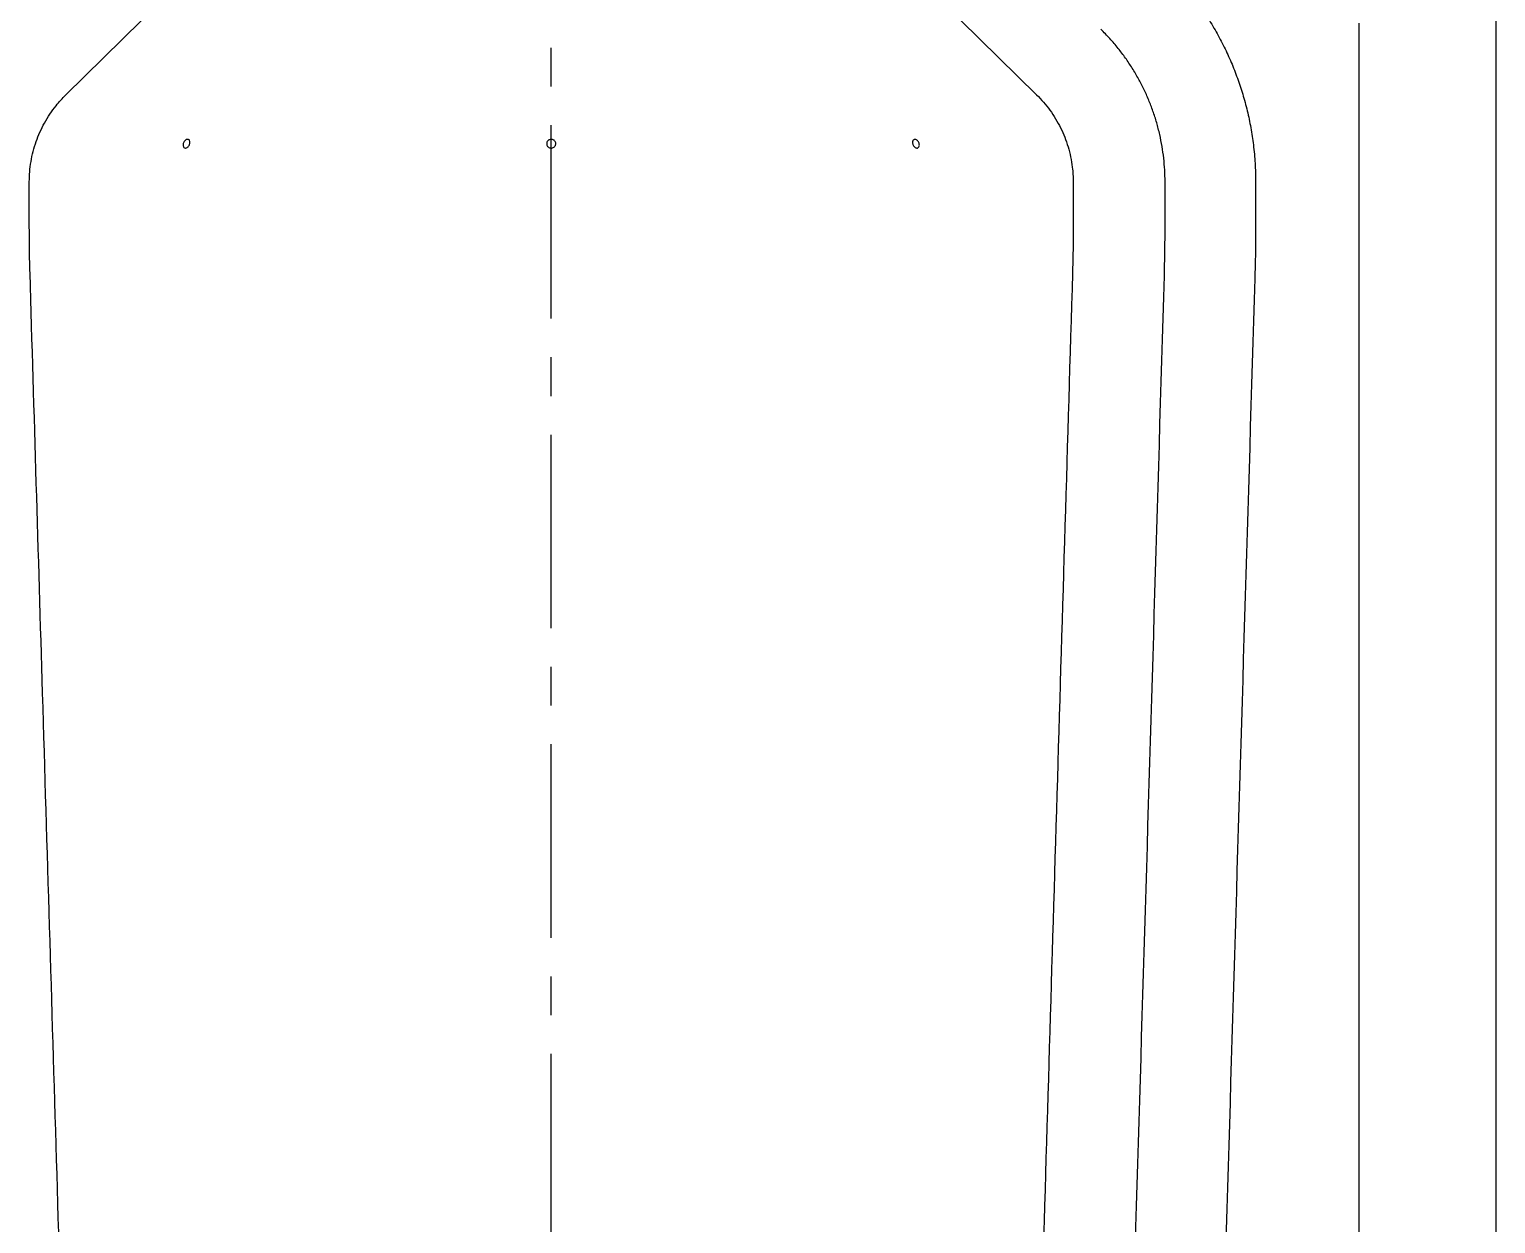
# Model space of a CAD drawing. Header units: millimetres. Extents: x 8 to 867, y 8 to 585.
# Drawn here: x 83.1 to 179.3, y 281.9 to 360.3 of the extents above; entities that cross this region are included whole.
import ezdxf

# ---------------------------------------------------------------- set-up
doc = ezdxf.new("R2010")
doc.units = ezdxf.units.MM
doc.linetypes.add('CENTERX2', pattern=[20.32, 12.7, -2.54, 2.54, -2.54])
doc.layers.add('CENTERLINE', color=4, linetype='CENTERX2')
doc.layers.add('OUTLINE', color=7, linetype='Continuous', lineweight=25)

msp = doc.modelspace()

# ---------------------------------------------------------------- linework, layer by layer
at = {"layer": 'CENTERLINE'}
msp.add_line((117.35918, 158.46862), (117.35918, 432.05254), dxfattribs=at)
at = {"layer": 'OUTLINE'}
for p, q in [((179.33425, 429.83342), (179.33425, 160.57875)), ((85.507, 356.03961), (91.7233, 362.13778)), ((142.99507, 362.13778), (149.21136, 356.03961)), ((170.35918, 360.74586), (170.35918, 229.66632)), ((83.10936, 347.32876), (83.10935, 350.32876)), ((151.60901, 350.32876), (151.609, 347.32876))]:
    msp.add_line(p, q, dxfattribs=at)
for centre, major_axis, ratio, start_param, end_param in [((-10318.11201, 300.20609), (0, 39096.06375), 0.26794919, 4.71359429, 4.71367102), ((10639.33038, 300.20609), (0, 39096.06375), 0.26794919, 1.56951429, 1.56959102), ((-10324.17482, 300.20609), (1261.64401, 39094.60368), 0.26781049, 4.7198839, 4.72215553), ((10642.66787, 300.20609), (1261.64401, 39094.60368), 0.26781049, 1.57831922, 1.58059085)]:
    msp.add_ellipse(centre, major_axis=major_axis, ratio=ratio, start_param=start_param, end_param=end_param, dxfattribs=at)
for points, knots in [([(157.5987, 364.58925), (157.8569, 364.32753), (158.37351, 363.80389), (159.09192, 362.96588), (159.7728, 362.0842), (160.4081, 361.15594), (160.99552, 360.18436), (161.52259, 359.18926), (161.98874, 358.17453), (162.39472, 357.14429), (162.74658, 356.08303), (163.0406, 354.99316), (163.27476, 353.87786), (163.44741, 352.72719), (163.55936, 351.54296), (163.5733, 350.73399), (163.58028, 350.32876)], [0, 0, 0, 0, 0.06945119, 0.13895532, 0.20840656, 0.27986045, 0.35137241, 0.42282612, 0.49251886, 0.56226496, 0.63195748, 0.70367395, 0.77544907, 0.84716586, 0.92344164, 1, 1, 1, 1]), ([(157.63809, 350.32876), (157.63383, 350.58783), (157.62531, 351.10617), (157.558, 351.88117), (157.45008, 352.65887), (157.29605, 353.43661), (157.09642, 354.21164), (156.8553, 354.96691), (156.57458, 355.70028), (156.25685, 356.41016), (155.89697, 357.10812), (155.4943, 357.79109), (155.04947, 358.45651), (154.55848, 359.10604), (154.02308, 359.73951), (153.62851, 360.14005), (153.43086, 360.34068)], [0, 0, 0, 0, 0.06969837, 0.13945, 0.20914808, 0.28087064, 0.35265127, 0.42437396, 0.49407456, 0.56382947, 0.63353011, 0.70525597, 0.77703963, 0.84876539, 0.92424565, 1, 1, 1, 1]), ([(83.10935, 350.32876), (83.1147, 350.55043), (83.1254, 350.99377), (83.212, 351.6606), (83.35208, 352.32433), (83.54917, 352.9737), (83.79783, 353.59805), (84.09736, 354.19969), (84.44993, 354.77953), (84.81475, 355.27696), (85.16922, 355.69649), (85.39427, 355.9251), (85.507, 356.03961)], [0, 0, 0, 0, 0.10456322, 0.20912602, 0.31672575, 0.42432593, 0.52889644, 0.63346666, 0.7410754, 0.84868369, 0.92420519, 1, 1, 1, 1]), ([(149.21136, 356.03961), (149.36585, 355.88056), (149.67483, 355.56246), (150.0902, 355.03368), (150.4659, 354.4689), (150.79143, 353.87348), (151.06299, 353.25875), (151.28273, 352.62361), (151.44975, 351.96586), (151.54936, 351.35708), (151.60062, 350.81021), (151.60621, 350.48944), (151.60901, 350.32876)], [0, 0, 0, 0, 0.1045594, 0.20911931, 0.31671587, 0.42431205, 0.52888254, 0.63345304, 0.74106145, 0.84866965, 0.92419778, 1, 1, 1, 1]), ([(93.49536, 353.11657), (93.51841, 353.11346), (93.5645, 353.10722), (93.61561, 353.05856), (93.646, 352.98674), (93.65183, 352.89678), (93.63287, 352.79951), (93.59126, 352.70568), (93.53151, 352.62599), (93.46002, 352.56954), (93.38453, 352.54287), (93.3134, 352.54907), (93.25466, 352.58738), (93.21519, 352.65342), (93.19975, 352.73957), (93.2104, 352.83601), (93.24602, 352.93173), (93.30252, 353.01619), (93.37306, 353.07943), (93.44054, 353.11208), (93.4801, 353.11532), (93.49536, 353.11657)], [0, 0, 0, 0, 0.053673131, 0.107346169, 0.161032514, 0.214729943, 0.268409533, 0.322074803, 0.375747526, 0.429440824, 0.483133407, 0.536807659, 0.590471573, 0.644152712, 0.697848024, 0.751535865, 0.805202985, 0.858871012, 0.9125582, 0.966255074, 1, 1, 1, 1]), ([(117.5461, 353.05504), (117.57042, 353.03277), (117.61906, 352.98823), (117.65707, 352.89703), (117.66301, 352.80012), (117.63431, 352.70615), (117.57471, 352.62638), (117.49078, 352.56977), (117.39202, 352.54293), (117.28956, 352.54893), (117.19497, 352.58709), (117.11887, 352.65299), (117.06985, 352.73906), (117.05345, 352.83546), (117.07151, 352.93124), (117.12198, 353.0157), (117.19917, 353.07943), (117.2945, 353.11552), (117.39677, 353.11954), (117.48379, 353.09606), (117.52875, 353.06647), (117.5461, 353.05504)], [0, 0, 0, 0, 0.053693021, 0.107385854, 0.161066966, 0.214732381, 0.268405009, 0.322097735, 0.375790753, 0.42946437, 0.483129772, 0.536809132, 0.590505466, 0.644193511, 0.697860574, 0.751528807, 0.805215716, 0.858912128, 0.912592206, 0.966256343, 1, 1, 1, 1]), ([(141.49052, 352.6362), (141.47698, 352.61498), (141.44989, 352.57254), (141.38559, 352.54423), (141.31273, 352.54705), (141.23746, 352.58265), (141.16857, 352.64639), (141.11333, 352.7311), (141.07773, 352.82703), (141.06564, 352.9233), (141.07852, 353.00912), (141.11519, 353.07498), (141.17189, 353.11357), (141.24245, 353.12068), (141.31896, 353.09552), (141.39265, 353.04087), (141.45487, 352.96274), (141.49839, 352.86965), (141.51769, 352.7725), (141.51284, 352.69193), (141.49674, 352.65172), (141.49052, 352.6362)], [0, 0, 0, 0, 0.05368891, 0.10737795, 0.16105402, 0.21471836, 0.26839679, 0.32209238, 0.37578129, 0.42945013, 0.48311676, 0.53680358, 0.59049939, 0.64418136, 0.69784607, 0.75151702, 0.80521086, 0.8589029, 0.91257823, 0.96624328, 1, 1, 1, 1]), ([(83.15421, 344.33463), (83.14113, 344.83351), (83.11498, 345.83139), (83.11124, 346.8296), (83.10936, 347.32876)], [0, 0, 0, 0, 0.499944701, 1, 1, 1, 1]), ([(151.609, 347.32876), (151.60713, 346.82971), (151.60339, 345.8315), (151.57723, 344.83362), (151.56415, 344.33463)], [0, 0, 0, 0, 0.499943332, 1, 1, 1, 1]), ([(157.59254, 344.15405), (157.60624, 344.68303), (157.63365, 345.74109), (157.63727, 346.79949), (157.63909, 347.32876)], [0, 0, 0, 0, 0.49994402, 1, 1, 1, 1]), ([(163.57928, 347.32876), (163.57701, 346.76997), (163.57247, 345.65228), (163.54285, 344.53497), (163.52804, 343.97626)], [0, 0, 0, 0, 0.49994396, 1, 1, 1, 1]), ([(85.81456, 255.52289), (85.50891, 265.72754), (84.89763, 286.13685), (84.01084, 315.74077), (83.42967, 335.14003), (83.15421, 344.33463)], [0, 0, 0, 0, 0.34470621, 0.68941262, 1, 1, 1, 1]), ([(151.56415, 344.33463), (151.23266, 333.26936), (150.56967, 311.13882), (149.6829, 281.5349), (149.12764, 262.99625), (148.90381, 255.52289)], [0, 0, 0, 0, 0.3737772, 0.74755467, 1, 1, 1, 1])]:
    msp.add_open_spline(points, degree=3, knots=knots, dxfattribs=at)

doc.saveas('drawing.dxf')
